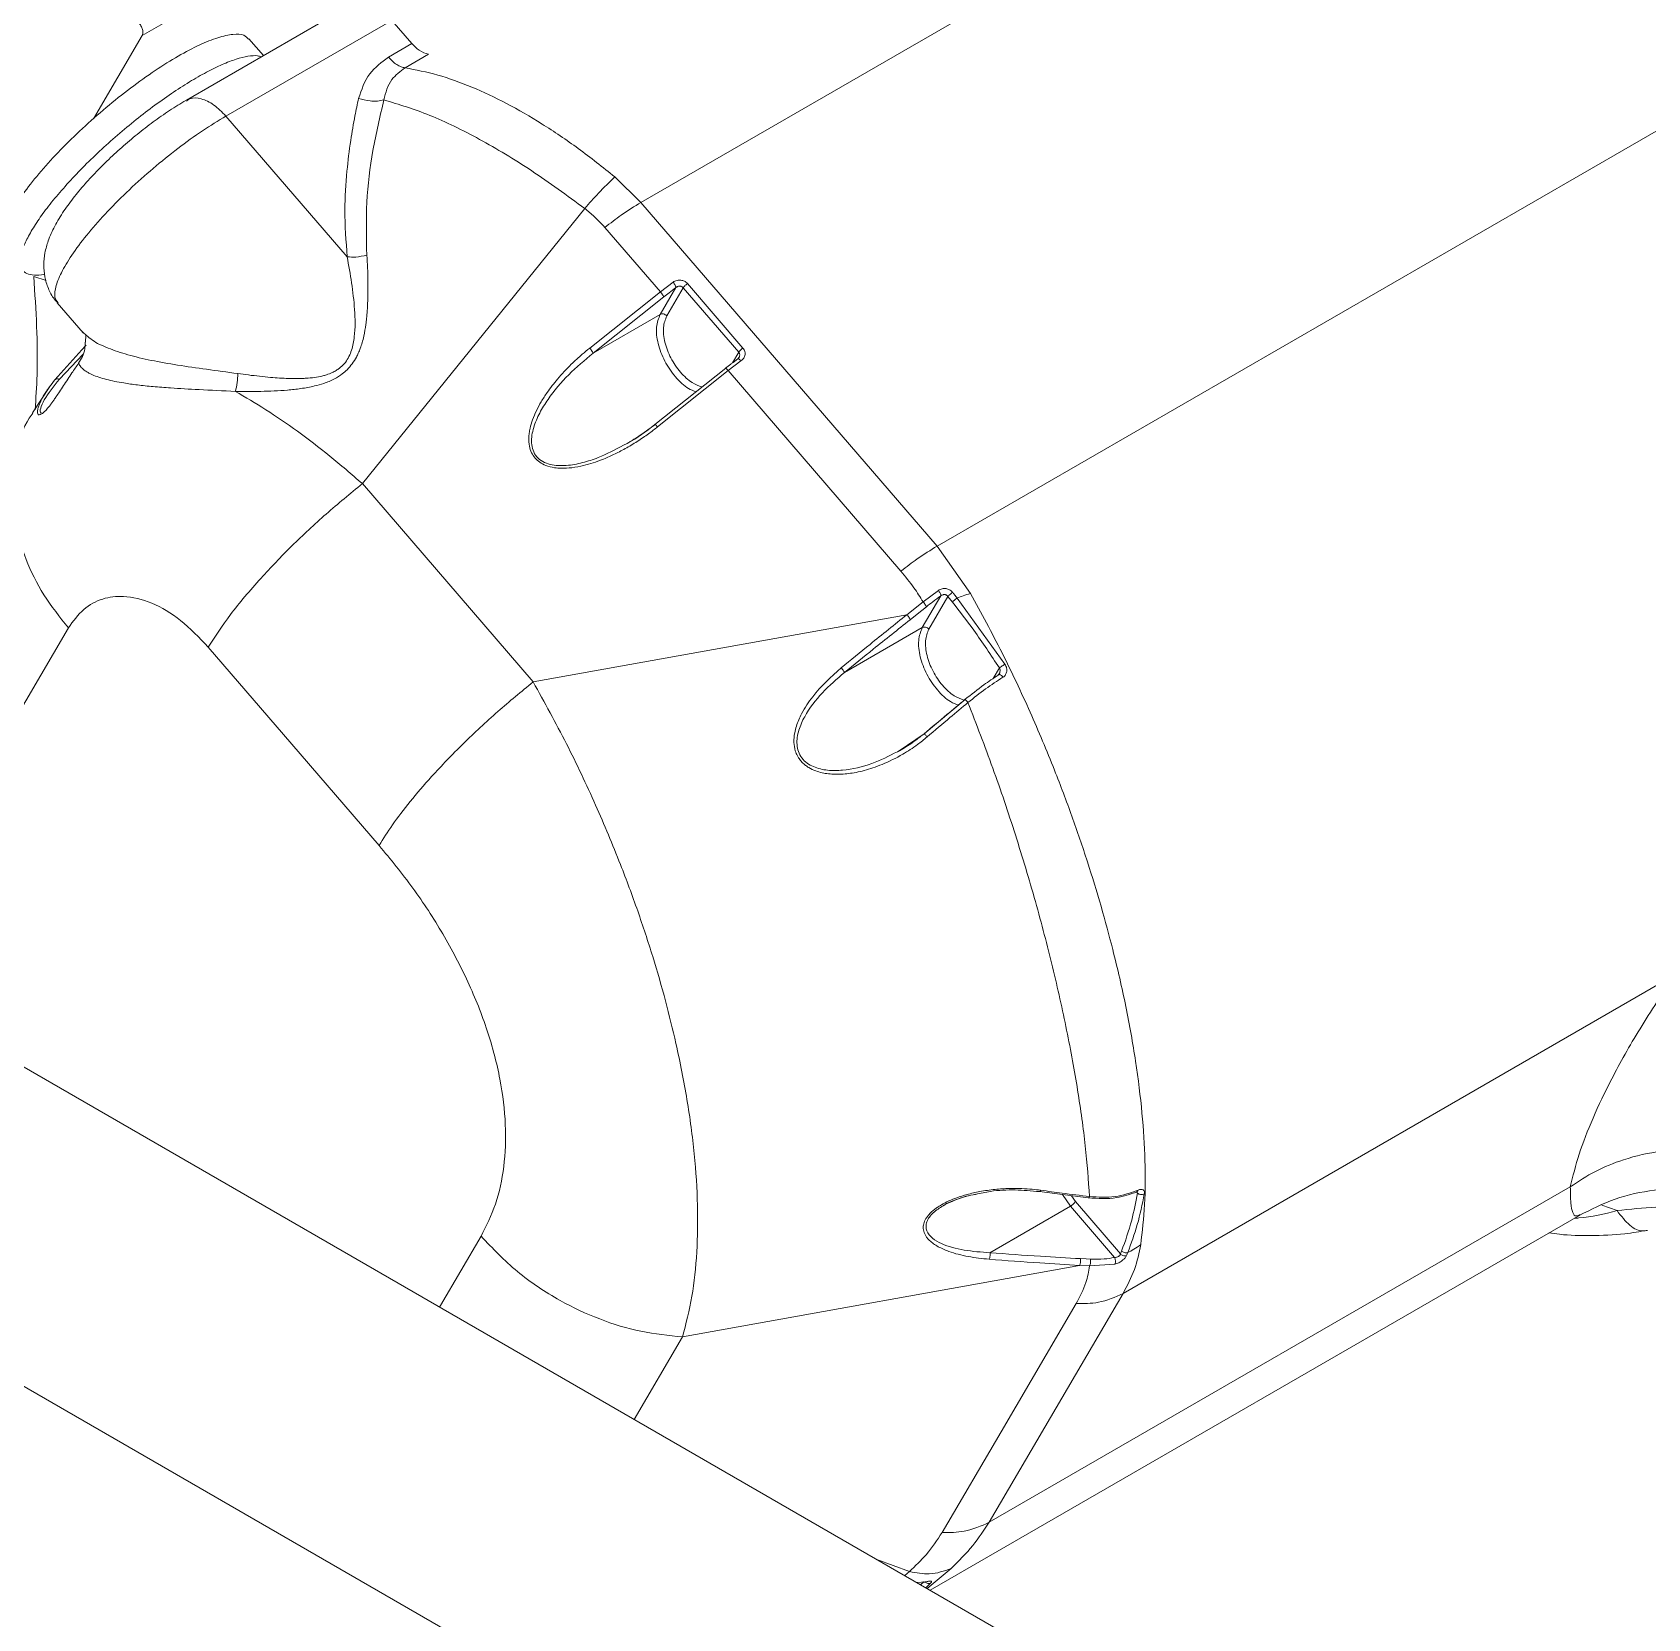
# Model space of a CAD drawing. Header units: millimetres. Extents: x 169 to 14583, y -399 to 10804.
# Drawn here: x 2300.9 to 2466.2, y 8235.1 to 8397.4 of the extents above; entities that cross this region are included whole.
import ezdxf

# ---------------------------------------------------------------- set-up
doc = ezdxf.new("R2010")
doc.units = ezdxf.units.MM
doc.header["$LTSCALE"] = 35

msp = doc.modelspace()

# ---------------------------------------------------------------- linework, layer by layer
at = {"color": 7, "linetype": 'Continuous', "lineweight": 18}
for p, q in [((2742.62, 8036.071), (1343.57, 8843.726)), ((2742.62, 8003.415), (1318.451, 8825.57)), ((2312.159, 8397.099), (2386.759, 8440.164)), ((2444.022, 8426.692), (2363.195, 8380.032)), ((2333.683, 8400.309), (2316.712, 8390.512)), ((2337.706, 8398.663), (2320.735, 8388.866)), ((2339.758, 8396.282), (2337.706, 8398.663)), ((2312.159, 8397.099), (2307.182, 8388.599)), ((2324.575, 8395.052), (2323.086, 8396.781)), ((2337.354, 8394.894), (2339.758, 8396.282)), ((2339.064, 8393.803), (2341.467, 8395.191)), ((2471.814, 8390.083), (2393.487, 8344.866)), ((2333.136, 8374.47), (2320.735, 8388.866)), ((2363.195, 8380.032), (2360.524, 8382.641)), ((2357.451, 8379.407), (2334.689, 8351.259)), ((2393.487, 8344.866), (2363.195, 8380.032)), ((2359.5, 8377.477), (2365.18, 8370.883)), ((2301.069, 8372.442), (2302.324, 8372.043)), ((2366.759, 8371.313), (2365.159, 8368.582)), ((2366.483, 8371.874), (2365.18, 8370.883)), ((2367.515, 8371.3), (2365.828, 8368.419)), ((2373.195, 8364.706), (2367.515, 8371.3)), ((2373.63, 8365.133), (2367.95, 8371.727)), ((2303.462, 8369.769), (2306.114, 8366.691)), ((2365.18, 8370.883), (2357.949, 8365.127)), ((2365.521, 8370.372), (2358.289, 8364.616)), ((2358.289, 8364.616), (2365.159, 8368.582)), ((2306.141, 8366.713), (2305.974, 8366.853)), ((2306.438, 8366.463), (2306.141, 8366.713)), ((2306.387, 8366.438), (2306.35, 8365.74)), ((2305.989, 8364.959), (2303.242, 8361.879)), ((2306.121, 8364.508), (2303.691, 8361.938)), ((2306.305, 8365.279), (2306.088, 8365.044)), ((2373.195, 8364.706), (2372.568, 8363.635)), ((2371.86, 8363.07), (2364.628, 8357.313)), ((2364.891, 8357.068), (2372.122, 8362.824)), ((2372.122, 8362.824), (2373.425, 8363.815)), ((2372.122, 8362.824), (2389.793, 8342.311)), ((2373.092, 8364.026), (2372.611, 8363.668)), ((2373.222, 8364.163), (2373.128, 8364.035)), ((2302.717, 8361.215), (2300.948, 8358.51)), ((2361.403, 8355.194), (2361.775, 8355.376)), ((2352.165, 8330.971), (2334.689, 8351.259)), ((2396.895, 8340.024), (2393.487, 8344.866)), ((2393.876, 8339.778), (2391.977, 8336.534)), ((2393.621, 8340.334), (2392.053, 8339.17)), ((2394.606, 8339.719), (2392.646, 8336.372)), ((2395.067, 8339.139), (2394.606, 8339.719)), ((2392.053, 8339.17), (2390.396, 8337.851)), ((2400.436, 8332.784), (2395.543, 8339.554)), ((2304.611, 8336.492), (2283.794, 8300.946)), ((2390.396, 8337.851), (2352.165, 8330.971)), ((2391.977, 8336.534), (2384.009, 8331.934)), ((2399.865, 8332.406), (2399.233, 8331.327)), ((2396.356, 8329.179), (2392.172, 8325.677)), ((2389.622, 8323.916), (2392.162, 8325.671)), ((2389.434, 8323.83), (2389.622, 8323.916)), ((2468.956, 8300.985), (2412.516, 8268.403)), ((2458.278, 8279.319), (2398.802, 8244.984)), ((2403.951, 8278.818), (2408.961, 8278.176)), ((2406.32, 8278.514), (2407.126, 8277.32)), ((2413.993, 8278.654), (2413.882, 8278.783)), ((2413.993, 8278.654), (2413.96, 8278.801)), ((2398.901, 8272.571), (2407.126, 8277.32)), ((2411.641, 8272.078), (2407.126, 8277.32)), ((2407.639, 8277.796), (2407.235, 8278.397)), ((2412.253, 8272.441), (2407.639, 8277.796)), ((2463.063, 8276.872), (2461.512, 8277.437)), ((2392.767, 8238.037), (2459.307, 8276.449)), ((2466.19, 8274.852), (2466.136, 8274.845)), ((2412.253, 8272.441), (2412.372, 8272.737)), ((2408.07, 8271.271), (2367.436, 8263.959)), ((2408.07, 8271.271), (2409.097, 8271.216)), ((2409.097, 8271.216), (2411.69, 8271.414)), ((2398.802, 8244.984), (2412.516, 8268.403)), ((2362.492, 8255.515), (2367.436, 8263.959)), ((2390.666, 8239.939), (2387.321, 8241.181)), ((2390.184, 8239.528), (2390.666, 8239.939)), ((2392.371, 8238.898), (2391.414, 8238.818)), ((2391.807, 8238.591), (2392.146, 8238.897)), ((2392.486, 8238.199), (2394.917, 8240.256)), ((2392.323, 8238.293), (2392.821, 8238.745))]:
    msp.add_line(p, q, dxfattribs=at)
at = {"color": 7, "linetype": 'Continuous', "lineweight": 18, "flags": 128}
for points in [[(2392.394, 8338.659), (2391.466, 8337.92), (2390.737, 8337.34)], [(2336.406, 8314.235), (2326.619, 8325.596), (2318.93, 8334.523)], [(2346.83, 8274.254), (2342.683, 8267.173), (2342.585, 8267.006)], [(2408.154, 8271.962), (2408.729, 8271.931), (2409.181, 8271.907)], [(2407.721, 8267.358), (2400.04, 8254.243), (2394.006, 8243.939)]]:
    msp.add_lwpolyline(points, dxfattribs=at)
at = {"color": 7, "linetype": 'Continuous', "lineweight": 18}
for points, knots in [([(2311.847, 8398.376), (2311.933, 8398.258), (2312.106, 8398.023), (2312.228, 8397.636), (2312.247, 8397.313), (2312.188, 8397.17), (2312.159, 8397.099)], [0, 0, 0, 0, 0.2796189, 0.5592379, 0.779619, 1, 1, 1, 1]), ([(2298.916, 8379.278), (2299.302, 8379.888), (2300.078, 8381.114), (2301.777, 8383.217), (2303.765, 8385.404), (2306.026, 8387.615), (2308.459, 8389.763), (2310.983, 8391.769), (2313.491, 8393.564), (2315.88, 8395.057), (2318.065, 8396.204), (2319.963, 8396.954), (2321.503, 8397.291), (2322.571, 8397.239), (2322.899, 8396.889), (2323.04, 8396.74)], [0, 0, 0, 0, 0.078075, 0.1569385, 0.2357853, 0.3138806, 0.3919506, 0.4708208, 0.549666, 0.6277622, 0.7058321, 0.7847023, 0.8635475, 0.9416437, 1, 1, 1, 1]), ([(2341.467, 8395.191), (2341.141, 8395.287), (2340.558, 8395.459), (2340.002, 8396.03), (2339.758, 8396.282)], [0, 0, 0, 0, 0.5591474, 1, 1, 1, 1]), ([(2324.35, 8394.922), (2324.228, 8394.966), (2323.88, 8395.092), (2323.017, 8395.02), (2321.808, 8394.728), (2320.372, 8394.176), (2318.76, 8393.391), (2317.007, 8392.389), (2315.152, 8391.194), (2313.233, 8389.83), (2311.296, 8388.328), (2309.39, 8386.727), (2307.554, 8385.06), (2305.826, 8383.362), (2304.249, 8381.674), (2302.866, 8380.04), (2301.681, 8378.48), (2301.1, 8377.548), (2300.81, 8377.08)], [0, 0, 0, 0, 0.0348703, 0.099052, 0.1632205, 0.227737, 0.2922632, 0.3564482, 0.4206327, 0.4851582, 0.5496843, 0.6138694, 0.6780539, 0.7425794, 0.8071059, 0.8712917, 0.9354764, 1, 1, 1, 1]), ([(2337.354, 8394.894), (2336.65, 8394.373), (2335.171, 8393.278), (2334.602, 8391.568), (2334.304, 8390.671)], [0, 0, 0, 0, 0.4757989, 1, 1, 1, 1]), ([(2339.064, 8393.803), (2338.926, 8393.833), (2338.646, 8393.893), (2338.202, 8394.129), (2337.76, 8394.457), (2337.489, 8394.749), (2337.354, 8394.894)], [0, 0, 0, 0, 0.2456449, 0.4977835, 0.7510666, 1, 1, 1, 1]), ([(2336.891, 8390.525), (2337.079, 8391.268), (2337.413, 8392.586), (2338.562, 8393.434), (2339.064, 8393.803)], [0, 0, 0, 0, 0.5638649, 1, 1, 1, 1]), ([(2360.524, 8382.641), (2359.28, 8383.632), (2356.806, 8385.602), (2353.083, 8388.109), (2349.427, 8390.229), (2345.851, 8391.906), (2342.356, 8393.17), (2340.166, 8393.591), (2339.064, 8393.803)], [0, 0, 0, 0, 0.1686421, 0.3352897, 0.4998986, 0.6642925, 0.8309915, 1, 1, 1, 1]), ([(2316.641, 8390.473), (2316.361, 8390.308), (2315.536, 8389.82), (2314.139, 8388.892), (2312.475, 8387.666), (2310.851, 8386.351), (2309.289, 8384.971), (2307.813, 8383.545), (2306.444, 8382.093), (2305.202, 8380.624), (2304.097, 8379.125), (2303.193, 8377.639), (2302.563, 8376.239), (2302.195, 8374.925), (2302.062, 8373.688), (2302.159, 8372.442), (2302.527, 8371.237), (2302.994, 8370.3), (2303.416, 8369.864), (2303.541, 8369.735)], [0, 0, 0, 0, 0.03630306, 0.10718931, 0.17613594, 0.2439942, 0.31148755, 0.37912274, 0.44734767, 0.51690635, 0.58903424, 0.6662189, 0.73795612, 0.79204218, 0.84134579, 0.88842636, 0.93460038, 0.98051362, 1, 1, 1, 1]), ([(2320.735, 8388.866), (2320.327, 8389.281), (2319.509, 8390.111), (2318.195, 8390.696), (2317.193, 8390.801), (2316.798, 8390.493), (2316.683, 8390.404)], [0, 0, 0, 0, 0.2934748, 0.5869496, 0.8804244, 1, 1, 1, 1]), ([(2334.304, 8390.671), (2334.176, 8390.085), (2333.867, 8388.668), (2333.45, 8386.194), (2333.057, 8382.986), (2332.805, 8379.033), (2333.02, 8376.071), (2333.136, 8374.47)], [0, 0, 0, 0, 0.112816, 0.2728688, 0.4686204, 0.7129517, 1, 1, 1, 1]), ([(2336.891, 8390.525), (2336.673, 8390.478), (2336.231, 8390.384), (2335.333, 8390.39), (2334.692, 8390.565), (2334.304, 8390.671)], [0, 0, 0, 0, 0.2773698, 0.5620284, 1, 1, 1, 1]), ([(2335.141, 8374.634), (2335.103, 8376.447), (2335.026, 8380.081), (2335.685, 8385.381), (2336.488, 8388.808), (2336.891, 8390.525)], [0, 0, 0, 0, 0.33193706, 0.66539056, 1, 1, 1, 1]), ([(2357.451, 8379.407), (2355.633, 8380.738), (2352, 8383.397), (2346.645, 8386.595), (2341.509, 8389.123), (2338.429, 8390.058), (2336.891, 8390.525)], [0, 0, 0, 0, 0.25054709, 0.50075042, 0.75059294, 1, 1, 1, 1]), ([(2320.735, 8388.866), (2319.943, 8388.385), (2318.358, 8387.424), (2315.809, 8385.58), (2313.269, 8383.536), (2310.822, 8381.343), (2308.578, 8379.103), (2306.628, 8376.906), (2305.055, 8374.845), (2303.92, 8373.003), (2303.288, 8371.472), (2303.127, 8370.335), (2303.42, 8369.926), (2303.551, 8369.744)], [0, 0, 0, 0, 0.0925879, 0.1851757, 0.2777636, 0.3703514, 0.4629393, 0.5555272, 0.648115, 0.7407029, 0.8332907, 0.9258786, 1, 1, 1, 1]), ([(2360.524, 8382.641), (2359.967, 8382.113), (2358.971, 8381.169), (2357.916, 8379.946), (2357.451, 8379.407)], [0, 0, 0, 0, 0.56, 1, 1, 1, 1]), ([(2359.5, 8377.477), (2359.147, 8377.863), (2358.514, 8378.556), (2357.777, 8379.146), (2357.451, 8379.407)], [0, 0, 0, 0, 0.5578523, 1, 1, 1, 1]), ([(2363.195, 8380.032), (2362.526, 8379.622), (2361.33, 8378.891), (2360.06, 8377.909), (2359.5, 8377.477)], [0, 0, 0, 0, 0.55970526, 1, 1, 1, 1]), ([(2300.81, 8377.08), (2300.57, 8376.642), (2300.092, 8375.768), (2299.728, 8374.683), (2299.633, 8373.792), (2299.836, 8373.132), (2300.318, 8372.707), (2301.102, 8372.564), (2301.739, 8372.565), (2302.171, 8372.683), (2302.184, 8372.687)], [0, 0, 0, 0, 0.1426817, 0.2845325, 0.4263542, 0.5689453, 0.7115574, 0.8534157, 0.995273, 1, 1, 1, 1]), ([(2321.695, 8360.693), (2322.125, 8360.689), (2322.985, 8360.681), (2324.306, 8360.694), (2325.65, 8360.736), (2327.016, 8360.822), (2328.404, 8360.971), (2329.654, 8361.202), (2330.813, 8361.522), (2331.782, 8361.907), (2332.57, 8362.412), (2333.375, 8363.124), (2333.918, 8363.871), (2334.292, 8364.639), (2334.491, 8365.131), (2334.68, 8365.712), (2334.885, 8366.527), (2335.027, 8367.357), (2335.13, 8368.221), (2335.198, 8369.034), (2335.262, 8370.309), (2335.273, 8371.776), (2335.238, 8373.328), (2335.173, 8374.204), (2335.141, 8374.634)], [0, 0, 0, 0, 0.0555299, 0.1110463, 0.1665875, 0.222213, 0.2780191, 0.3341586, 0.372184, 0.4184187, 0.4543209, 0.4796017, 0.543281, 0.5615627, 0.5829521, 0.6080596, 0.6368414, 0.6875546, 0.714093, 0.7477621, 0.7923672, 0.8795728, 0.9408879, 1, 1, 1, 1]), ([(2333.136, 8374.47), (2333.451, 8372.696), (2333.919, 8370.05), (2333.98, 8366.758), (2333.646, 8364.917), (2333.139, 8363.833), (2332.563, 8363.227), (2332.221, 8362.975), (2331.934, 8362.794), (2331.553, 8362.589), (2331.093, 8362.411), (2330.205, 8362.158), (2329.428, 8362.068), (2328.736, 8362.032), (2328.526, 8362.023), (2327.995, 8362.008), (2326.898, 8362.019), (2325.519, 8362.109), (2324.163, 8362.241), (2323.042, 8362.373), (2322.311, 8362.474), (2321.944, 8362.524)], [0, 0, 0, 0, 0.2566631, 0.3827746, 0.4443028, 0.5038736, 0.5331626, 0.5476675, 0.5563845, 0.5750002, 0.6010439, 0.6171878, 0.6897025, 0.6985656, 0.7055184, 0.7164446, 0.766633, 0.8470561, 0.8979388, 0.948933, 1, 1, 1, 1]), ([(2335.141, 8374.634), (2334.766, 8374.552), (2334.097, 8374.406), (2333.43, 8374.451), (2333.136, 8374.47)], [0, 0, 0, 0, 0.56, 1, 1, 1, 1]), ([(2301.213, 8358.802), (2301.29, 8359.99), (2301.469, 8362.76), (2301.412, 8367.325), (2301.183, 8370.736), (2301.069, 8372.442)], [0, 0, 0, 0, 0.2730795, 0.6363371, 1, 1, 1, 1]), ([(2366.759, 8371.313), (2366.528, 8371.144), (2366.116, 8370.841), (2365.703, 8370.515), (2365.521, 8370.372)], [0, 0, 0, 0, 0.5598951, 1, 1, 1, 1]), ([(2367.95, 8371.727), (2367.899, 8371.779), (2367.807, 8371.873), (2367.586, 8372.005), (2367.276, 8372.103), (2366.936, 8372.083), (2366.667, 8371.993), (2366.542, 8371.912), (2366.483, 8371.874)], [0, 0, 0, 0, 0.1356104, 0.2472924, 0.4694748, 0.7157986, 0.8662871, 1, 1, 1, 1]), ([(2367.515, 8371.3), (2367.492, 8371.323), (2367.445, 8371.371), (2367.357, 8371.421), (2367.259, 8371.454), (2367.12, 8371.47), (2366.938, 8371.438), (2366.819, 8371.356), (2366.759, 8371.313)], [0, 0, 0, 0, 0.1210023, 0.2423682, 0.3645315, 0.4880273, 0.7395483, 1, 1, 1, 1]), ([(2367.95, 8371.727), (2367.901, 8371.691), (2367.802, 8371.62), (2367.671, 8371.497), (2367.572, 8371.386), (2367.534, 8371.329), (2367.515, 8371.3)], [0, 0, 0, 0, 0.2797148, 0.5594299, 0.7797152, 1, 1, 1, 1]), ([(2365.159, 8368.582), (2364.998, 8368.17), (2364.675, 8367.347), (2364.874, 8365.595), (2365.563, 8363.772), (2366.677, 8362.143), (2367.853, 8361.016), (2368.57, 8360.754), (2368.831, 8360.659)], [0, 0, 0, 0, 0.1794914, 0.3589829, 0.5384743, 0.7179657, 0.8974572, 1, 1, 1, 1]), ([(2369.451, 8361.151), (2369.111, 8361.271), (2368.36, 8361.536), (2367.193, 8362.616), (2366.196, 8364.094), (2365.569, 8365.731), (2365.398, 8367.305), (2365.685, 8368.048), (2365.828, 8368.419)], [0, 0, 0, 0, 0.1422715, 0.3138172, 0.4853629, 0.6569086, 0.8284543, 1, 1, 1, 1]), ([(2321.944, 8362.524), (2320.867, 8362.669), (2318.716, 8362.957), (2315.754, 8363.378), (2313.049, 8363.859), (2310.648, 8364.427), (2308.628, 8365.113), (2307.169, 8365.784), (2306.633, 8366.282), (2306.438, 8366.463)], [0, 0, 0, 0, 0.1536585, 0.306746, 0.4593445, 0.6114882, 0.7631627, 0.9142636, 1, 1, 1, 1]), ([(2305.663, 8363.576), (2305.799, 8363.799), (2306.072, 8364.247), (2306.314, 8364.998), (2306.333, 8365.507), (2306.342, 8365.741)], [0, 0, 0, 0, 0.3496587, 0.7003204, 1, 1, 1, 1]), ([(2306.42, 8365.428), (2306.339, 8365.34), (2306.195, 8365.183), (2306.052, 8365.028), (2305.989, 8364.959)], [0, 0, 0, 0, 0.5599996, 1, 1, 1, 1]), ([(2306.092, 8365.04), (2306.081, 8365.037), (2306.034, 8365.026), (2306.008, 8364.988), (2305.989, 8364.959)], [0, 0, 0, 0, 0.2267761, 1, 1, 1, 1]), ([(2357.949, 8365.127), (2357.694, 8364.92), (2357.042, 8364.392), (2355.921, 8363.354), (2354.705, 8362.059), (2353.698, 8360.762), (2352.989, 8359.668), (2352.482, 8358.734), (2352.098, 8357.822), (2351.862, 8357.053), (2351.749, 8356.438), (2351.694, 8355.828), (2351.735, 8355.137), (2351.967, 8354.427), (2352.33, 8353.862), (2352.834, 8353.424), (2353.505, 8353.067), (2354.261, 8352.884), (2355.162, 8352.811), (2356.166, 8352.872), (2357.263, 8353.078), (2358.292, 8353.374), (2359.32, 8353.745), (2360.417, 8354.224), (2361.618, 8354.847), (2362.814, 8355.565), (2363.919, 8356.312), (2364.589, 8356.833), (2364.891, 8357.068)], [0, 0, 0, 0, 0.0356711, 0.091121, 0.1664009, 0.2296407, 0.271073, 0.3099183, 0.3470757, 0.3807012, 0.3993886, 0.4169562, 0.4493413, 0.4764761, 0.5000056, 0.5235189, 0.5494349, 0.582453, 0.6069815, 0.6466704, 0.6901847, 0.7267117, 0.7617871, 0.8077242, 0.8556221, 0.9078277, 0.9584765, 1, 1, 1, 1]), ([(2358.289, 8364.616), (2357.436, 8363.9), (2355.733, 8362.47), (2353.95, 8360.353), (2352.801, 8358.501), (2352.16, 8357.023), (2351.924, 8355.701), (2352.107, 8354.667), (2352.498, 8353.977), (2353.133, 8353.477), (2354.162, 8353.103), (2355.572, 8353.063), (2357.218, 8353.373), (2359.212, 8354.016), (2360.554, 8354.737), (2361.403, 8355.194)], [0, 0, 0, 0, 0.1479125, 0.2954275, 0.3689167, 0.4419125, 0.513823, 0.5492979, 0.5843691, 0.6194352, 0.6549044, 0.7268005, 0.7997933, 0.8732825, 1, 1, 1, 1]), ([(2357.949, 8365.127), (2357.995, 8365.07), (2358.089, 8364.957), (2358.199, 8364.798), (2358.27, 8364.679), (2358.283, 8364.637), (2358.289, 8364.616)], [0, 0, 0, 0, 0.279619, 0.5592382, 0.7796191, 1, 1, 1, 1]), ([(2373.07, 8363.987), (2373.122, 8364.039), (2373.225, 8364.14), (2373.291, 8364.306), (2373.302, 8364.438), (2373.288, 8364.535), (2373.254, 8364.627), (2373.214, 8364.68), (2373.195, 8364.706)], [0, 0, 0, 0, 0.2604153, 0.5119296, 0.6354335, 0.7576312, 0.8790151, 1, 1, 1, 1]), ([(2373.63, 8365.133), (2373.581, 8365.098), (2373.48, 8365.025), (2373.347, 8364.899), (2373.249, 8364.789), (2373.212, 8364.733), (2373.195, 8364.706)], [0, 0, 0, 0, 0.2804066, 0.5712564, 0.7935547, 1, 1, 1, 1]), ([(2373.425, 8363.815), (2373.528, 8363.907), (2373.679, 8364.041), (2373.797, 8364.278), (2373.856, 8364.504), (2373.839, 8364.745), (2373.754, 8364.97), (2373.671, 8365.079), (2373.63, 8365.133)], [0, 0, 0, 0, 0.2647673, 0.3895795, 0.5303494, 0.7400773, 0.8702787, 1, 1, 1, 1]), ([(2301.842, 8358.387), (2301.877, 8358.397), (2301.967, 8358.422), (2302.124, 8358.577), (2302.234, 8358.688), (2302.297, 8358.753), (2302.469, 8358.941), (2302.697, 8359.226), (2302.95, 8359.567), (2303.154, 8359.853), (2303.406, 8360.218), (2303.73, 8360.703), (2304.264, 8361.515), (2304.916, 8362.512), (2305.434, 8363.249), (2305.663, 8363.576)], [0, 0, 0, 0, 0.0524724, 0.1326973, 0.1393045, 0.1520546, 0.1886338, 0.286212, 0.331692, 0.3812627, 0.4386748, 0.5182264, 0.6197897, 0.8316905, 1, 1, 1, 1]), ([(2305.663, 8363.576), (2305.724, 8363.454), (2305.838, 8363.226), (2306.136, 8362.942), (2306.455, 8362.717), (2306.766, 8362.544), (2307.368, 8362.261), (2308.437, 8361.908), (2310.046, 8361.579), (2311.674, 8361.349), (2313.275, 8361.182), (2315.344, 8361.023), (2318.093, 8360.876), (2320.432, 8360.757), (2321.695, 8360.693)], [0, 0, 0, 0, 0.0587173, 0.1098586, 0.1534043, 0.1893399, 0.2176535, 0.3408094, 0.4587067, 0.5413011, 0.626692, 0.7148241, 0.8460054, 1, 1, 1, 1]), ([(2371.832, 8363.046), (2371.831, 8363.063), (2371.829, 8363.085), (2371.858, 8363.068), (2371.864, 8363.064)], [0, 0, 0, 0, 0.7704132, 1, 1, 1, 1]), ([(2372.611, 8363.668), (2372.534, 8363.61), (2372.275, 8363.419), (2372.017, 8363.214), (2371.836, 8363.071)], [0, 0, 0, 0, 0.2999253, 1, 1, 1, 1]), ([(2371.864, 8363.064), (2371.877, 8363.058), (2371.907, 8363.046), (2372, 8362.96), (2372.081, 8362.87), (2372.122, 8362.824)], [0, 0, 0, 0, 0.2598062, 0.6299031, 1, 1, 1, 1]), ([(2303.242, 8361.879), (2303.047, 8361.641), (2302.767, 8361.3), (2302.446, 8360.846), (2302.212, 8360.488), (2301.981, 8360.096), (2301.813, 8359.767), (2301.707, 8359.53), (2301.64, 8359.369), (2301.555, 8359.138), (2301.473, 8358.863), (2301.458, 8358.691), (2301.451, 8358.611)], [0, 0, 0, 0, 0.1983653, 0.2842138, 0.3765002, 0.4982689, 0.6191176, 0.6670241, 0.7153118, 0.7714488, 0.8929358, 1, 1, 1, 1]), ([(2303.691, 8361.938), (2303.103, 8361.215), (2302.225, 8360.134), (2301.78, 8359.064), (2301.71, 8358.628), (2301.791, 8358.554), (2301.831, 8358.517)], [0, 0, 0, 0, 0.50473888, 0.75434039, 0.87790069, 1, 1, 1, 1]), ([(2303.242, 8361.879), (2303.271, 8361.908), (2303.328, 8361.966), (2303.453, 8361.991), (2303.577, 8361.981), (2303.654, 8361.952), (2303.691, 8361.938)], [0, 0, 0, 0, 0.284477, 0.5740079, 0.7942118, 1, 1, 1, 1]), ([(2321.695, 8360.693), (2321.773, 8360.992), (2321.923, 8361.571), (2321.938, 8362.214), (2321.944, 8362.524)], [0, 0, 0, 0, 0.5167917, 1, 1, 1, 1]), ([(2334.689, 8351.259), (2333.577, 8352.219), (2331.366, 8354.13), (2328.052, 8356.65), (2324.805, 8358.886), (2322.727, 8360.093), (2321.695, 8360.693)], [0, 0, 0, 0, 0.2542289, 0.5057772, 0.7544476, 1, 1, 1, 1]), ([(2304.611, 8336.492), (2303.733, 8337.608), (2301.978, 8339.84), (2300.168, 8343.498), (2299.051, 8347.225), (2298.69, 8350.995), (2299.213, 8354.613), (2300.019, 8357.171), (2300.86, 8358.312), (2300.987, 8358.484)], [0, 0, 0, 0, 0.1592213, 0.3184426, 0.477664, 0.6368853, 0.8036654, 0.9704455, 1, 1, 1, 1]), ([(2301.451, 8358.611), (2301.451, 8358.578), (2301.452, 8358.463), (2301.497, 8358.341), (2301.607, 8358.255), (2301.756, 8358.338), (2301.842, 8358.387)], [0, 0, 0, 0, 0.1290712, 0.4508017, 0.6831561, 1, 1, 1, 1]), ([(2364.627, 8357.314), (2364.158, 8356.959), (2363.222, 8356.251), (2362.216, 8355.64), (2361.714, 8355.335)], [0, 0, 0, 0, 0.5004948, 1, 1, 1, 1]), ([(2361.775, 8355.376), (2361.793, 8355.384), (2362.822, 8355.886), (2363.719, 8356.594), (2364.6, 8357.29)], [0, 0, 0, 0, 0.0176096, 1, 1, 1, 1]), ([(2364.891, 8357.068), (2364.846, 8357.117), (2364.754, 8357.22), (2364.655, 8357.304), (2364.602, 8357.326), (2364.601, 8357.302), (2364.6, 8357.29)], [0, 0, 0, 0, 0.2702612, 0.5624293, 0.7897363, 1, 1, 1, 1]), ([(2334.689, 8351.259), (2333.443, 8350.236), (2330.952, 8348.191), (2327.425, 8344.887), (2324.067, 8341.395), (2321.03, 8337.794), (2319.63, 8335.613), (2318.93, 8334.523)], [0, 0, 0, 0, 0.186721, 0.373442, 0.560163, 0.7800815, 1, 1, 1, 1]), ([(2393.487, 8344.866), (2392.817, 8344.456), (2391.622, 8343.725), (2390.352, 8342.743), (2389.793, 8342.311)], [0, 0, 0, 0, 0.5601463, 1, 1, 1, 1]), ([(2389.793, 8342.311), (2390.252, 8341.75), (2391.073, 8340.747), (2391.753, 8339.652), (2392.053, 8339.17)], [0, 0, 0, 0, 0.5597784, 1, 1, 1, 1]), ([(2318.93, 8334.523), (2317.997, 8335.497), (2316.152, 8337.424), (2313.104, 8339.208), (2310.365, 8339.873), (2308.016, 8339.555), (2306.046, 8338.504), (2305.1, 8337.178), (2304.611, 8336.492)], [0, 0, 0, 0, 0.1758357, 0.3476037, 0.5246248, 0.6711612, 0.8296343, 1, 1, 1, 1]), ([(2393.876, 8339.778), (2393.6, 8339.578), (2393.107, 8339.22), (2392.612, 8338.831), (2392.394, 8338.659)], [0, 0, 0, 0, 0.5595574, 1, 1, 1, 1]), ([(2395.075, 8340.135), (2395.026, 8340.188), (2394.933, 8340.29), (2394.712, 8340.434), (2394.402, 8340.541), (2393.994, 8340.521), (2393.751, 8340.399), (2393.621, 8340.334)], [0, 0, 0, 0, 0.1332046, 0.2576053, 0.4787672, 0.7240548, 1, 1, 1, 1]), ([(2393.876, 8339.778), (2393.878, 8339.812), (2393.882, 8339.883), (2393.817, 8340.045), (2393.724, 8340.204), (2393.655, 8340.292), (2393.621, 8340.334)], [0, 0, 0, 0, 0.2693798, 0.5607258, 0.7882802, 1, 1, 1, 1]), ([(2394.606, 8339.719), (2394.585, 8339.745), (2394.542, 8339.796), (2394.458, 8339.854), (2394.365, 8339.894), (2394.265, 8339.912), (2394.162, 8339.909), (2394.024, 8339.878), (2393.936, 8339.818), (2393.876, 8339.778)], [0, 0, 0, 0, 0.1227694, 0.2449225, 0.3669858, 0.4897573, 0.6140401, 0.7404861, 1, 1, 1, 1]), ([(2395.075, 8340.135), (2395.025, 8340.101), (2394.922, 8340.03), (2394.779, 8339.909), (2394.669, 8339.8), (2394.627, 8339.746), (2394.606, 8339.719)], [0, 0, 0, 0, 0.2727744, 0.5624788, 0.7880719, 1, 1, 1, 1]), ([(2395.543, 8339.554), (2395.456, 8339.662), (2395.3, 8339.857), (2395.144, 8340.05), (2395.075, 8340.135)], [0, 0, 0, 0, 0.5600437, 1, 1, 1, 1]), ([(2396.895, 8340.024), (2396.649, 8339.944), (2396.208, 8339.801), (2395.747, 8339.629), (2395.543, 8339.554)], [0, 0, 0, 0, 0.55929373, 1, 1, 1, 1]), ([(2414.326, 8273.398), (2414.481, 8274.727), (2414.788, 8277.348), (2414.808, 8281.905), (2414.508, 8286.813), (2413.856, 8292.095), (2412.855, 8297.714), (2411.632, 8303.057), (2410.286, 8308.028), (2408.891, 8312.59), (2407.302, 8317.25), (2405.367, 8322.381), (2403.002, 8327.996), (2400.144, 8334.092), (2397.994, 8338.018), (2396.895, 8340.024)], [0, 0, 0, 0, 0.085861, 0.16929, 0.2502679, 0.3329208, 0.4152029, 0.4971027, 0.5577941, 0.6194449, 0.6820532, 0.7456177, 0.8265986, 0.9113855, 1, 1, 1, 1]), ([(2392.053, 8339.17), (2392.098, 8339.115), (2392.192, 8339.002), (2392.305, 8338.84), (2392.375, 8338.72), (2392.387, 8338.679), (2392.394, 8338.659)], [0, 0, 0, 0, 0.2702613, 0.5624294, 0.7897364, 1, 1, 1, 1]), ([(2395.543, 8339.554), (2395.492, 8339.519), (2395.387, 8339.448), (2395.241, 8339.326), (2395.131, 8339.219), (2395.087, 8339.165), (2395.067, 8339.139)], [0, 0, 0, 0, 0.27704043, 0.56799321, 0.79186151, 1, 1, 1, 1]), ([(2399.865, 8332.406), (2399.003, 8333.707), (2397.47, 8336.021), (2395.799, 8338.19), (2395.067, 8339.139)], [0, 0, 0, 0, 0.5620497, 1, 1, 1, 1]), ([(2390.396, 8337.851), (2389.14, 8336.841), (2386.897, 8335.038), (2384.659, 8333.214), (2383.674, 8332.411)], [0, 0, 0, 0, 0.5599979, 1, 1, 1, 1]), ([(2390.737, 8337.34), (2389.479, 8336.336), (2387.234, 8334.545), (2384.994, 8332.732), (2384.009, 8331.934)], [0, 0, 0, 0, 0.5602368, 1, 1, 1, 1]), ([(2390.737, 8337.34), (2390.727, 8337.367), (2390.708, 8337.423), (2390.615, 8337.571), (2390.503, 8337.722), (2390.431, 8337.809), (2390.396, 8337.851)], [0, 0, 0, 0, 0.27026129, 0.56242941, 0.7897365, 1, 1, 1, 1]), ([(2391.977, 8336.534), (2391.816, 8336.122), (2391.493, 8335.299), (2391.692, 8333.547), (2392.381, 8331.725), (2393.495, 8330.095), (2394.676, 8328.964), (2395.399, 8328.702), (2395.664, 8328.605)], [0, 0, 0, 0, 0.1791313, 0.3582625, 0.5373938, 0.716525, 0.8956563, 1, 1, 1, 1]), ([(2396.256, 8329.109), (2395.92, 8329.227), (2395.174, 8329.491), (2394.011, 8330.569), (2393.014, 8332.047), (2392.387, 8333.684), (2392.216, 8335.257), (2392.503, 8336), (2392.646, 8336.372)], [0, 0, 0, 0, 0.1407712, 0.3126169, 0.4844627, 0.6563085, 0.8281542, 1, 1, 1, 1]), ([(2383.674, 8332.411), (2382.645, 8331.479), (2381.1, 8330.08), (2379.827, 8328.139), (2379.327, 8327.098), (2379.083, 8326.447), (2378.885, 8325.678), (2378.806, 8324.827), (2378.927, 8324.019), (2379.156, 8323.478), (2379.386, 8323.087), (2379.658, 8322.747), (2380.002, 8322.446), (2380.472, 8322.133), (2381.234, 8321.77), (2382.16, 8321.576), (2383.048, 8321.517), (2383.731, 8321.527), (2384.45, 8321.59), (2385.226, 8321.714), (2386.065, 8321.907), (2386.96, 8322.177), (2388.298, 8322.679), (2389.839, 8323.452), (2391.353, 8324.437), (2392.145, 8325.081), (2392.471, 8325.346)], [0, 0, 0, 0, 0.1626966, 0.2441713, 0.2714095, 0.2986953, 0.3260428, 0.3647261, 0.3985442, 0.4208909, 0.4331811, 0.4517537, 0.4716627, 0.486392, 0.5177595, 0.5697463, 0.5957695, 0.6218004, 0.6494997, 0.6800969, 0.713593, 0.7499906, 0.7892937, 0.8806276, 0.9508678, 1, 1, 1, 1]), ([(2384.009, 8331.934), (2383.233, 8331.268), (2381.685, 8329.939), (2380.122, 8327.899), (2379.285, 8326.063), (2379.08, 8324.805), (2379.272, 8323.826), (2379.627, 8323.167), (2380.166, 8322.646), (2381.045, 8322.158), (2382.298, 8321.883), (2384.34, 8321.914), (2386.805, 8322.491), (2388.576, 8323.393), (2389.434, 8323.83)], [0, 0, 0, 0, 0.1466183, 0.2922216, 0.3643227, 0.43516, 0.4701765, 0.5049668, 0.5398529, 0.5750627, 0.6462448, 0.7183959, 0.8636991, 1, 1, 1, 1]), ([(2383.674, 8332.411), (2383.718, 8332.358), (2383.809, 8332.247), (2383.918, 8332.097), (2383.987, 8331.988), (2384.002, 8331.952), (2384.009, 8331.934)], [0, 0, 0, 0, 0.27356351, 0.5653915, 0.79106046, 1, 1, 1, 1]), ([(2396.341, 8329.169), (2396.986, 8329.689), (2398.131, 8330.61), (2399.241, 8331.343), (2399.726, 8331.663)], [0, 0, 0, 0, 0.5634778, 1, 1, 1, 1]), ([(2396.646, 8328.866), (2397.251, 8329.345), (2398.46, 8330.303), (2399.638, 8331.067), (2400.228, 8331.449)], [0, 0, 0, 0, 0.4999104, 1, 1, 1, 1]), ([(2399.726, 8331.663), (2399.774, 8331.706), (2399.872, 8331.791), (2399.908, 8331.922), (2399.926, 8331.988)], [0, 0, 0, 0, 0.49399, 1, 1, 1, 1]), ([(2400.228, 8331.449), (2400.197, 8331.491), (2400.132, 8331.579), (2400.015, 8331.68), (2399.892, 8331.741), (2399.784, 8331.743), (2399.744, 8331.689), (2399.726, 8331.663)], [0, 0, 0, 0, 0.1735303, 0.3649926, 0.5647835, 0.7937137, 1, 1, 1, 1]), ([(2399.899, 8331.889), (2399.885, 8331.855), (2399.859, 8331.786), (2399.809, 8331.745), (2399.784, 8331.725)], [0, 0, 0, 0, 0.4950606, 1, 1, 1, 1]), ([(2399.865, 8332.406), (2399.903, 8332.435), (2399.981, 8332.494), (2400.149, 8332.607), (2400.309, 8332.709), (2400.395, 8332.76), (2400.436, 8332.784)], [0, 0, 0, 0, 0.2706354, 0.5623327, 0.7893627, 1, 1, 1, 1]), ([(2399.926, 8331.988), (2399.932, 8332.059), (2399.945, 8332.202), (2399.892, 8332.338), (2399.865, 8332.406)], [0, 0, 0, 0, 0.497443, 1, 1, 1, 1]), ([(2400.228, 8331.449), (2400.279, 8331.486), (2400.385, 8331.563), (2400.532, 8331.755), (2400.634, 8332.035), (2400.622, 8332.342), (2400.546, 8332.595), (2400.474, 8332.719), (2400.436, 8332.784)], [0, 0, 0, 0, 0.1318491, 0.2729867, 0.5070628, 0.7356503, 0.862431, 1, 1, 1, 1]), ([(2352.165, 8330.971), (2350.95, 8329.974), (2348.478, 8327.946), (2344.941, 8324.638), (2341.929, 8321.513), (2339.543, 8318.727), (2337.715, 8316.336), (2336.838, 8314.928), (2336.406, 8314.235)], [0, 0, 0, 0, 0.1819344, 0.3702691, 0.5613203, 0.7108231, 0.8576172, 1, 1, 1, 1]), ([(2367.436, 8263.959), (2367.789, 8265.302), (2368.479, 8267.93), (2368.959, 8272.502), (2369.04, 8277.386), (2368.712, 8282.617), (2367.972, 8288.172), (2366.935, 8293.446), (2365.726, 8298.359), (2364.419, 8302.899), (2362.879, 8307.57), (2360.95, 8312.764), (2358.539, 8318.51), (2355.564, 8324.809), (2353.319, 8328.879), (2352.165, 8330.971)], [0, 0, 0, 0, 0.0878467, 0.1718236, 0.2517677, 0.3331125, 0.4137099, 0.4933863, 0.5525081, 0.6131439, 0.6752174, 0.7386586, 0.8207348, 0.9078946, 1, 1, 1, 1]), ([(2392.162, 8325.671), (2392.94, 8326.325), (2394.331, 8327.495), (2395.726, 8328.657), (2396.341, 8329.169)], [0, 0, 0, 0, 0.5591731, 1, 1, 1, 1]), ([(2392.471, 8325.346), (2393.249, 8326.005), (2394.639, 8327.182), (2396.033, 8328.351), (2396.646, 8328.866)], [0, 0, 0, 0, 0.5600015, 1, 1, 1, 1]), ([(2396.361, 8329.172), (2396.353, 8329.178), (2396.329, 8329.199), (2396.336, 8329.181), (2396.341, 8329.169)], [0, 0, 0, 0, 0.3336774, 1, 1, 1, 1]), ([(2396.646, 8328.866), (2396.614, 8328.904), (2396.546, 8328.983), (2396.455, 8329.083), (2396.386, 8329.154), (2396.368, 8329.167), (2396.361, 8329.172)], [0, 0, 0, 0, 0.2550798, 0.5329062, 0.8204164, 1, 1, 1, 1]), ([(2409.091, 8278.309), (2408.967, 8279.998), (2408.719, 8283.376), (2407.918, 8289.13), (2406.803, 8295.276), (2405.353, 8301.767), (2403.595, 8308.484), (2401.542, 8315.316), (2399.242, 8322.167), (2397.511, 8326.634), (2396.646, 8328.866)], [0, 0, 0, 0, 0.1251804, 0.2503402, 0.3754697, 0.5005526, 0.6255696, 0.7504991, 0.8753179, 1, 1, 1, 1]), ([(2392.172, 8325.677), (2391.77, 8325.36), (2390.965, 8324.728), (2390.09, 8324.199), (2389.653, 8323.934)], [0, 0, 0, 0, 0.5003278, 1, 1, 1, 1]), ([(2392.471, 8325.346), (2392.438, 8325.384), (2392.369, 8325.465), (2392.274, 8325.572), (2392.195, 8325.656), (2392.15, 8325.698), (2392.158, 8325.68), (2392.162, 8325.671)], [0, 0, 0, 0, 0.1742621, 0.3654775, 0.564506, 0.7929462, 1, 1, 1, 1]), ([(2336.406, 8314.235), (2337.579, 8312.805), (2339.91, 8309.964), (2342.98, 8305.243), (2345.578, 8300.322), (2347.575, 8295.286), (2348.876, 8290.33), (2349.44, 8285.615), (2349.262, 8281.299), (2348.427, 8277.415), (2347.364, 8275.312), (2346.83, 8274.254)], [0, 0, 0, 0, 0.11489968, 0.22839267, 0.34052053, 0.45151993, 0.56184795, 0.67015285, 0.77899884, 0.88885658, 1, 1, 1, 1]), ([(2458.278, 8279.319), (2458.543, 8280.407), (2459.073, 8282.582), (2460.521, 8286.301), (2462.558, 8290.562), (2465.273, 8295.417), (2467.728, 8299.129), (2468.956, 8300.985)], [0, 0, 0, 0, 0.18675381, 0.37338305, 0.55997243, 0.77990034, 1, 1, 1, 1]), ([(2471.642, 8283.058), (2470.298, 8283.074), (2467.592, 8283.105), (2463.947, 8282.246), (2460.802, 8280.98), (2459.114, 8279.869), (2458.278, 8279.319)], [0, 0, 0, 0, 0.2793829, 0.5622132, 0.7832088, 1, 1, 1, 1]), ([(2404.085, 8278.962), (2403.8, 8278.998), (2403.168, 8279.078), (2402.102, 8279.147), (2400.829, 8279.153), (2399.387, 8279.059), (2397.93, 8278.856), (2396.621, 8278.559), (2395.288, 8278.141), (2394.259, 8277.684), (2393.592, 8277.266), (2393.373, 8277.111), (2393.058, 8276.875), (2392.724, 8276.572), (2392.428, 8276.191), (2392.217, 8275.843), (2392.07, 8275.411), (2392.061, 8274.867), (2392.228, 8274.431), (2392.468, 8274.081), (2392.737, 8273.785), (2393.112, 8273.478), (2393.595, 8273.18), (2394.126, 8272.921), (2395.111, 8272.534), (2396.649, 8272.132), (2398.095, 8271.976), (2398.814, 8271.899)], [0, 0, 0, 0, 0.03729, 0.0827513, 0.1362077, 0.1978165, 0.2631698, 0.3186608, 0.3642904, 0.4378018, 0.4606319, 0.4685253, 0.474059, 0.5143095, 0.5315705, 0.5468762, 0.578717, 0.6084208, 0.6453722, 0.6644267, 0.6849927, 0.7153074, 0.7456267, 0.7759643, 0.8063313, 0.9036252, 1, 1, 1, 1]), ([(2397.432, 8278.568), (2396.765, 8278.402), (2395.638, 8278.122), (2394.516, 8277.665), (2394.14, 8277.394), (2394.124, 8277.383)], [0, 0, 0, 0, 0.5810882, 0.9824051, 1, 1, 1, 1]), ([(2394.19, 8277.427), (2394.928, 8277.783), (2395.959, 8278.281), (2397.11, 8278.481), (2397.436, 8278.537)], [0, 0, 0, 0, 0.7171398, 1, 1, 1, 1]), ([(2397.436, 8278.537), (2397.94, 8278.65), (2399.274, 8278.947), (2401.498, 8279.045), (2403.133, 8278.893), (2403.951, 8278.818)], [0, 0, 0, 0, 0.2329894, 0.6162359, 1, 1, 1, 1]), ([(2404.085, 8278.962), (2404.069, 8278.93), (2404.036, 8278.862), (2403.987, 8278.813), (2403.96, 8278.822), (2403.95, 8278.826)], [0, 0, 0, 0, 0.35787697, 0.751281, 1, 1, 1, 1]), ([(2409.091, 8278.309), (2408.157, 8278.426), (2406.489, 8278.635), (2404.82, 8278.862), (2404.085, 8278.962)], [0, 0, 0, 0, 0.55999825, 1, 1, 1, 1]), ([(2408.933, 8278.179), (2409.936, 8278.121), (2411.724, 8278.016), (2413.261, 8278.559), (2413.936, 8278.797)], [0, 0, 0, 0, 0.5611391, 1, 1, 1, 1]), ([(2414.047, 8278.964), (2413.284, 8278.696), (2411.758, 8278.161), (2409.98, 8278.26), (2409.091, 8278.309)], [0, 0, 0, 0, 0.5001363, 1, 1, 1, 1]), ([(2412.372, 8272.737), (2412.742, 8273.769), (2413.41, 8275.629), (2413.813, 8277.723), (2413.993, 8278.654)], [0, 0, 0, 0, 0.5549864, 1, 1, 1, 1]), ([(2412.995, 8272.578), (2413.345, 8273.519), (2414.044, 8275.401), (2414.475, 8277.522), (2414.691, 8278.583)], [0, 0, 0, 0, 0.5000709, 1, 1, 1, 1]), ([(2414.047, 8278.964), (2414.037, 8278.927), (2414.015, 8278.849), (2413.962, 8278.815), (2413.935, 8278.797)], [0, 0, 0, 0, 0.4821339, 1, 1, 1, 1]), ([(2414.691, 8278.583), (2414.635, 8278.559), (2414.518, 8278.51), (2414.306, 8278.516), (2414.122, 8278.569), (2414.035, 8278.626), (2413.993, 8278.654)], [0, 0, 0, 0, 0.2703808, 0.5623985, 0.789617, 1, 1, 1, 1]), ([(2414.691, 8278.583), (2414.698, 8278.638), (2414.71, 8278.745), (2414.678, 8278.899), (2414.581, 8279.03), (2414.397, 8279.054), (2414.214, 8279.028), (2414.103, 8278.986), (2414.047, 8278.964)], [0, 0, 0, 0, 0.1427131, 0.2731087, 0.4970251, 0.732112, 0.8652338, 1, 1, 1, 1]), ([(2459.289, 8276.48), (2459.147, 8276.404), (2458.819, 8276.226), (2458.503, 8276.604), (2458.293, 8277.521), (2458.283, 8278.722), (2458.278, 8279.319)], [0, 0, 0, 0, 0.2031629, 0.4719849, 0.7376326, 1, 1, 1, 1]), ([(2459.188, 8276.38), (2460.392, 8276.992), (2462.822, 8278.226), (2466.868, 8279.081), (2470.998, 8279.197), (2473.654, 8278.567), (2474.967, 8278.255)], [0, 0, 0, 0, 0.2487566, 0.5016064, 0.753534, 1, 1, 1, 1]), ([(2394.124, 8277.383), (2393.76, 8277.152), (2393.207, 8276.802), (2392.681, 8276.212), (2392.414, 8275.734), (2392.326, 8275.25), (2392.448, 8274.645), (2392.979, 8274.016), (2394.246, 8273.299), (2396.236, 8272.762), (2398.01, 8272.635), (2398.901, 8272.571)], [0, 0, 0, 0, 0.10581439, 0.16067711, 0.21513736, 0.26946008, 0.32401137, 0.43405673, 0.54597409, 0.77209349, 1, 1, 1, 1]), ([(2408.962, 8278.18), (2408.964, 8278.178), (2408.985, 8278.163), (2409.032, 8278.199), (2409.072, 8278.273), (2409.091, 8278.309)], [0, 0, 0, 0, 0.0619305, 0.5527539, 1, 1, 1, 1]), ([(2463.063, 8276.872), (2461.764, 8276.542), (2460.317, 8276.174), (2458.854, 8276.108), (2458.703, 8276.101)], [0, 0, 0, 0, 0.8973511, 1, 1, 1, 1]), ([(2477.659, 8275.959), (2476.956, 8276.158), (2475.589, 8276.544), (2473.309, 8276.947), (2470.514, 8277.236), (2467.124, 8277.311), (2464.397, 8277.016), (2463.063, 8276.872)], [0, 0, 0, 0, 0.17673761, 0.34395611, 0.5089815, 0.75987217, 1, 1, 1, 1]), ([(2466.136, 8274.845), (2466.009, 8274.823), (2465.423, 8274.722), (2464.372, 8275.187), (2463.49, 8276.322), (2463.063, 8276.872)], [0, 0, 0, 0, 0.12597071, 0.57644537, 1, 1, 1, 1]), ([(2367.436, 8263.959), (2366.023, 8264.102), (2363.197, 8264.388), (2358.942, 8265.69), (2354.638, 8267.703), (2350.41, 8270.514), (2348.023, 8273.008), (2346.83, 8274.254)], [0, 0, 0, 0, 0.18671334, 0.37342668, 0.56014002, 0.78007001, 1, 1, 1, 1]), ([(2456.091, 8274.593), (2456.452, 8274.544), (2457.865, 8274.348), (2460.464, 8274.294), (2463.467, 8274.401), (2465.378, 8274.728), (2466.135, 8274.857)], [0, 0, 0, 0, 0.1083601, 0.4254089, 0.7723606, 1, 1, 1, 1]), ([(2398.814, 8271.899), (2398.835, 8271.948), (2398.877, 8272.049), (2398.909, 8272.25), (2398.916, 8272.432), (2398.906, 8272.526), (2398.901, 8272.571)], [0, 0, 0, 0, 0.2818819, 0.5756593, 0.7978057, 1, 1, 1, 1]), ([(2398.814, 8271.899), (2400.544, 8271.766), (2403.634, 8271.529), (2406.715, 8271.35), (2408.07, 8271.271)], [0, 0, 0, 0, 0.5599995, 1, 1, 1, 1]), ([(2398.901, 8272.571), (2400.63, 8272.442), (2403.719, 8272.212), (2406.798, 8272.038), (2408.154, 8271.962)], [0, 0, 0, 0, 0.5597606, 1, 1, 1, 1]), ([(2408.154, 8271.962), (2408.162, 8271.896), (2408.178, 8271.762), (2408.16, 8271.552), (2408.123, 8271.38), (2408.088, 8271.307), (2408.07, 8271.271)], [0, 0, 0, 0, 0.2796191, 0.5592383, 0.7796191, 1, 1, 1, 1]), ([(2409.097, 8271.216), (2409.119, 8271.264), (2409.163, 8271.36), (2409.195, 8271.561), (2409.201, 8271.753), (2409.187, 8271.856), (2409.181, 8271.907)], [0, 0, 0, 0, 0.279619, 0.5592382, 0.7796191, 1, 1, 1, 1]), ([(2409.181, 8271.907), (2409.655, 8271.898), (2410.5, 8271.88), (2411.293, 8272.018), (2411.641, 8272.078)], [0, 0, 0, 0, 0.5606218, 1, 1, 1, 1]), ([(2411.641, 8272.078), (2411.71, 8272.081), (2411.812, 8272.084), (2411.945, 8272.13), (2412.036, 8272.176), (2412.116, 8272.234), (2412.18, 8272.3), (2412.228, 8272.37), (2412.244, 8272.417), (2412.253, 8272.441)], [0, 0, 0, 0, 0.2600172, 0.386021, 0.5096354, 0.6318146, 0.7536598, 0.8761804, 1, 1, 1, 1]), ([(2411.69, 8271.414), (2411.707, 8271.462), (2411.741, 8271.56), (2411.737, 8271.756), (2411.701, 8271.938), (2411.661, 8272.033), (2411.641, 8272.078)], [0, 0, 0, 0, 0.2736359, 0.5654556, 0.7910887, 1, 1, 1, 1]), ([(2411.69, 8271.414), (2411.82, 8271.452), (2412.074, 8271.525), (2412.436, 8271.751), (2412.635, 8271.932), (2412.744, 8272.061), (2412.811, 8272.152), (2412.849, 8272.233), (2412.87, 8272.278)], [0, 0, 0, 0, 0.2652003, 0.5192929, 0.7528542, 0.766134, 0.8705214, 1, 1, 1, 1]), ([(2412.87, 8272.278), (2412.814, 8272.265), (2412.699, 8272.238), (2412.515, 8272.274), (2412.36, 8272.345), (2412.288, 8272.41), (2412.253, 8272.441)], [0, 0, 0, 0, 0.2763925, 0.5669519, 0.7910412, 1, 1, 1, 1]), ([(2412.995, 8272.578), (2412.939, 8272.565), (2412.825, 8272.536), (2412.64, 8272.57), (2412.482, 8272.64), (2412.408, 8272.705), (2412.372, 8272.737)], [0, 0, 0, 0, 0.2722236, 0.5619252, 0.7877755, 1, 1, 1, 1]), ([(2412.516, 8268.403), (2412.946, 8269.217), (2413.818, 8270.868), (2414.155, 8272.547), (2414.326, 8273.398)], [0, 0, 0, 0, 0.4932664, 1, 1, 1, 1]), ([(2412.87, 8272.278), (2412.894, 8272.334), (2412.936, 8272.434), (2412.977, 8272.534), (2412.995, 8272.578)], [0, 0, 0, 0, 0.55997256, 1, 1, 1, 1]), ([(2414.326, 8273.398), (2414.09, 8273.233), (2413.666, 8272.936), (2413.201, 8272.688), (2412.995, 8272.578)], [0, 0, 0, 0, 0.5578298, 1, 1, 1, 1]), ([(2407.721, 8267.358), (2408.094, 8268.077), (2408.766, 8269.369), (2408.995, 8270.649), (2409.097, 8271.216)], [0, 0, 0, 0, 0.556807, 1, 1, 1, 1]), ([(2412.516, 8268.403), (2411.706, 8268.032), (2410.259, 8267.367), (2408.497, 8267.361), (2407.721, 8267.358)], [0, 0, 0, 0, 0.5596018, 1, 1, 1, 1]), ([(2394.006, 8243.939), (2393.504, 8243.175), (2392.608, 8241.81), (2391.26, 8240.511), (2390.666, 8239.939)], [0, 0, 0, 0, 0.5594665, 1, 1, 1, 1]), ([(2398.802, 8244.984), (2397.991, 8244.612), (2396.543, 8243.948), (2394.781, 8243.941), (2394.006, 8243.939)], [0, 0, 0, 0, 0.560303, 1, 1, 1, 1]), ([(2394.917, 8240.256), (2395.697, 8241.029), (2397.238, 8242.554), (2398.285, 8244.181), (2398.802, 8244.984)], [0, 0, 0, 0, 0.5067339, 1, 1, 1, 1]), ([(2394.917, 8240.256), (2394.208, 8240), (2392.941, 8239.544), (2391.361, 8239.818), (2390.666, 8239.939)], [0, 0, 0, 0, 0.5597081, 1, 1, 1, 1]), ([(2392.371, 8238.898), (2392.344, 8238.876), (2392.288, 8238.831), (2392.201, 8238.846), (2392.155, 8238.889), (2392.146, 8238.897)], [0, 0, 0, 0, 0.4313337, 0.8918485, 1, 1, 1, 1]), ([(2392.249, 8238.844), (2392.28, 8238.857), (2392.316, 8238.873), (2392.323, 8238.892), (2392.324, 8238.894)], [0, 0, 0, 0, 0.8701679, 1, 1, 1, 1]), ([(2392.821, 8238.745), (2392.765, 8238.73), (2392.651, 8238.701), (2392.472, 8238.754), (2392.344, 8238.83), (2392.295, 8238.888), (2392.28, 8238.906)], [0, 0, 0, 0, 0.3121585, 0.6417136, 0.8954079, 1, 1, 1, 1]), ([(2392.821, 8238.745), (2392.849, 8238.777), (2392.902, 8238.834), (2392.931, 8238.911), (2392.892, 8238.968), (2392.74, 8238.972), (2392.552, 8238.943), (2392.43, 8238.913), (2392.371, 8238.898)], [0, 0, 0, 0, 0.1475227, 0.2682358, 0.4846181, 0.724337, 0.8674215, 1, 1, 1, 1])]:
    msp.add_open_spline(points, degree=3, knots=knots, dxfattribs=at)
for points in [[(2366.759, 8371.313), (2366.759, 8371.344), (2366.76, 8371.406), (2366.701, 8371.555), (2366.605, 8371.721), (2366.524, 8371.823), (2366.483, 8371.874)], [(2365.18, 8370.883), (2365.222, 8370.833), (2365.305, 8370.733), (2365.415, 8370.578), (2365.497, 8370.446), (2365.513, 8370.397), (2365.521, 8370.372)], [(2365.828, 8368.419), (2365.782, 8368.464), (2365.688, 8368.554), (2365.502, 8368.628), (2365.312, 8368.645), (2365.21, 8368.603), (2365.159, 8368.582)], [(2373.425, 8363.815), (2373.383, 8363.86), (2373.299, 8363.95), (2373.186, 8364.026), (2373.1, 8364.047), (2373.08, 8364.007), (2373.07, 8363.987)], [(2392.646, 8336.372), (2392.599, 8336.417), (2392.506, 8336.507), (2392.32, 8336.581), (2392.13, 8336.598), (2392.028, 8336.555), (2391.977, 8336.534)], [(2407.126, 8277.32), (2407.175, 8277.351), (2407.272, 8277.412), (2407.426, 8277.543), (2407.561, 8277.68), (2407.613, 8277.757), (2407.639, 8277.796)]]:
    msp.add_open_spline(points, degree=3, dxfattribs=at)

doc.saveas('drawing.dxf')
